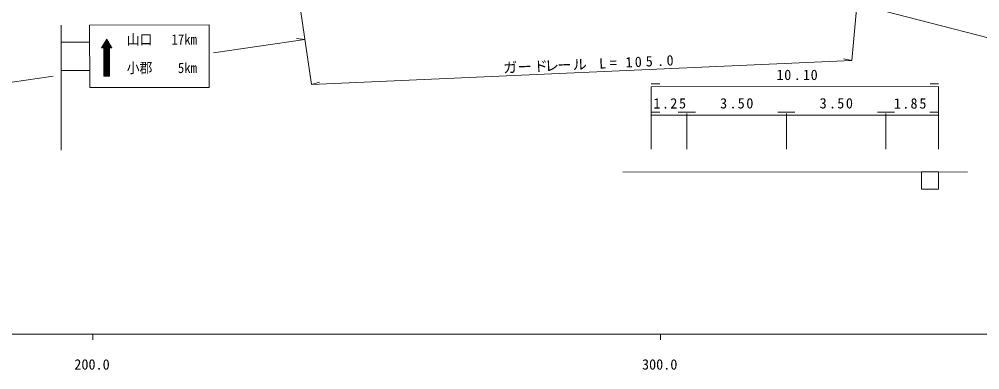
# Model space of a CAD drawing. Units: millimetres, scale not verified. Extents: x 40000 to 680000, y 20000 to 380000.
# Drawn here: x 255019 to 424234, y 198715 to 260480 of the extents above; entities that cross this region are included whole.
import ezdxf
from ezdxf.enums import TextEntityAlignment as Align

# ---------------------------------------------------------------- set-up
doc = ezdxf.new("R2010")
doc.units = ezdxf.units.MM
doc.header["$LTSCALE"] = 1000
for name, color, linetype, lineweight in [('M-BGD', 7, 'Continuous', 13), ('M-STR-HTXT', 7, 'Continuous', 13), ('M-STR-STRC', 7, 'Continuous', 13), ('M-TTL-BAND', 7, 'Continuous', 13)]:
    doc.layers.add(name, color=color, linetype=linetype, lineweight=lineweight)
doc.styles.add('ＭＳ ゴシック', font='')
doc.styles.get('ＭＳ ゴシック').set_extended_font_data('MS Gothic')

msp = doc.modelspace()

# ---------------------------------------------------------------- linework, layer by layer
at = {"layer": 'M-BGD'}
for p, q in [((361349, 233552), (422067, 233571)), ((416975, 233569), (413968, 233568)), ((413968, 233568), (413969, 230562)), ((416975, 233569), (416976, 230563)), ((413969, 230562), (416976, 230563))]:
    msp.add_line(p, q, dxfattribs=at)
at = {"layer": 'M-STR-HTXT'}
for p, q in [((405530, 295456), (401714, 253199)), ((300332, 291404), (306500, 248950)), ((398744, 264183), (540598, 227564)), ((305355, 256887), (289241, 254545)), ((303861, 257067), (305355, 256887)), ((306500, 248950), (401714, 253199)), ((400241, 253519), (401714, 253199)), ((261011, 250443), (253800, 249394)), ((306500, 248950), (307933, 249401)), ((366355, 249089), (367859, 249089)), ((416970, 249105), (415467, 249104)), ((366356, 248588), (416970, 248603)), ((366359, 237563), (366356, 248588)), ((416974, 237578), (416970, 248603)), ((366357, 244077), (367860, 244078)), ((372621, 244079), (371118, 244079)), ((372621, 244079), (374125, 244080)), ((372623, 237565), (372621, 243869)), ((390161, 244085), (388658, 244084)), ((390161, 244085), (391664, 244085)), ((390163, 237570), (390161, 243884)), ((407701, 244090), (406197, 244090)), ((407691, 244090), (409194, 244091)), ((407703, 237576), (407701, 243880)), ((416962, 244093), (415458, 244093)), ((366357, 243576), (372621, 243578)), ((372621, 243578), (390161, 243584)), ((390161, 243584), (407701, 243589)), ((407701, 243589), (416962, 243592))]:
    msp.add_line(p, q, dxfattribs=at)
at = {"layer": 'M-STR-STRC'}
for p, q in [((262416, 259457), (262423, 237407)), ((267428, 259459), (288475, 259465)), ((267428, 259459), (267431, 248434)), ((288475, 259465), (288479, 248440)), ((262417, 256450), (267429, 256452)), ((270435, 256954), (269524, 255450)), ((269572, 255450), (270676, 256554)), ((269765, 255450), (269615, 255600)), ((269666, 255686), (270623, 256642)), ((269906, 255450), (269668, 255688)), ((269714, 255450), (270729, 256465)), ((270937, 254561), (269721, 255776)), ((270937, 254702), (269775, 255864)), ((270937, 254844), (269828, 255953)), ((269855, 255450), (270782, 256377)), ((270937, 254985), (269881, 256041)), ((269884, 256045), (270570, 256730)), ((269935, 255388), (270835, 256289)), ((269935, 255247), (270888, 256200)), ((270937, 255127), (269935, 256129)), ((269935, 255106), (270941, 256112)), ((269935, 254964), (270994, 256023)), ((269935, 254823), (271047, 255935)), ((269935, 254681), (271100, 255847)), ((269935, 254540), (271153, 255758)), ((270937, 255268), (269988, 256217)), ((270937, 255409), (270042, 256305)), ((271037, 255451), (270095, 256393)), ((270102, 256404), (270516, 256819)), ((271178, 255451), (270148, 256481)), ((271320, 255451), (270202, 256569)), ((271152, 255760), (270255, 256657)), ((270940, 256114), (270308, 256745)), ((270320, 256763), (270463, 256907)), ((270727, 256467), (270362, 256833)), ((270515, 256821), (270415, 256921)), ((270435, 256954), (271338, 255451)), ((270987, 255451), (271206, 255670)), ((271128, 255451), (271259, 255582)), ((269734, 255450), (269524, 255450)), ((269623, 255450), (269561, 255512)), ((269935, 255450), (269734, 255450)), ((269935, 255450), (269935, 253446)), ((270937, 254419), (269935, 255422)), ((269935, 254399), (270937, 255401)), ((270937, 254278), (269935, 255280)), ((269935, 254257), (270937, 255259)), ((270937, 254136), (269935, 255139)), ((269935, 254116), (270937, 255118)), ((270937, 253995), (269935, 254997)), ((269935, 253975), (270937, 254976)), ((270937, 253853), (269935, 254856)), ((269935, 253833), (270937, 254835)), ((270937, 253712), (269935, 254714)), ((269935, 253692), (270937, 254694)), ((270937, 253570), (269935, 254573)), ((269935, 253550), (270937, 254552)), ((270937, 253429), (269935, 254432)), ((269935, 253409), (270937, 254411)), ((270938, 253287), (269935, 254290)), ((269935, 253268), (270937, 254270)), ((270938, 253146), (269935, 254149)), ((269935, 253126), (270937, 254128)), ((270938, 253005), (269935, 254007)), ((269935, 252985), (270937, 253987)), ((270938, 252863), (269935, 253866)), ((269935, 252843), (270937, 253845)), ((270937, 253446), (270937, 255451)), ((270937, 255451), (271127, 255451)), ((271127, 255451), (271338, 255451)), ((271270, 255451), (271312, 255493)), ((270938, 252722), (269935, 253724)), ((269935, 252702), (270937, 253704)), ((270938, 252580), (269935, 253583)), ((269935, 252561), (270937, 253563)), ((269936, 250439), (269935, 253446)), ((270938, 252439), (269935, 253441)), ((270938, 252297), (269935, 253300)), ((270938, 252156), (269935, 253158)), ((270938, 252014), (269935, 253017)), ((270938, 251873), (269935, 252875)), ((270938, 251731), (269935, 252734)), ((270938, 251590), (269935, 252592)), ((269936, 252419), (270937, 253421)), ((269936, 252278), (270938, 253280)), ((269936, 252137), (270938, 253139)), ((269936, 251995), (270938, 252997)), ((269936, 251854), (270938, 252856)), ((269936, 251712), (270938, 252714)), ((269936, 251571), (270938, 252573)), ((270938, 251448), (269936, 252451)), ((269936, 251430), (270938, 252432)), ((270938, 251307), (269936, 252310)), ((269936, 251288), (270938, 252290)), ((270938, 251165), (269936, 252168)), ((269936, 251147), (270938, 252149)), ((270937, 253446), (270938, 250439)), ((262419, 251439), (267430, 251441)), ((270938, 251024), (269936, 252027)), ((269936, 251006), (270938, 252008)), ((270938, 250883), (269936, 251885)), ((269936, 250864), (270938, 251866)), ((270938, 250741), (269936, 251744)), ((269936, 250723), (270938, 251725)), ((270938, 250600), (269936, 251602)), ((269936, 250581), (270938, 251583)), ((270938, 250458), (269936, 251461)), ((269936, 250440), (270938, 251442)), ((270816, 250439), (269936, 251319)), ((270674, 250439), (269936, 251178)), ((270533, 250439), (269936, 251036)), ((270392, 250439), (269936, 250895)), ((270250, 250439), (269936, 250753)), ((270109, 250439), (269936, 250612)), ((269968, 250439), (269936, 250470)), ((270938, 250439), (269936, 250439)), ((270077, 250439), (270938, 251301)), ((270218, 250439), (270938, 251159)), ((270360, 250439), (270938, 251018)), ((270501, 250439), (270938, 250877)), ((270642, 250439), (270938, 250735)), ((270784, 250439), (270938, 250594)), ((270925, 250439), (270938, 250452)), ((267431, 248434), (288479, 248440))]:
    msp.add_line(p, q, dxfattribs=at)
at = {"layer": 'M-TTL-BAND'}
for p, q in [((40000, 205000), (579000, 205000)), ((268000, 205000), (268000, 204000)), ((368000, 205000), (368000, 204000))]:
    msp.add_line(p, q, dxfattribs=at)

# ---------------------------------------------------------------- texts
at = {"layer": 'M-STR-HTXT', "style": 'ＭＳ ゴシック'}
for s, rotation, p in [('0', 2.553, (363518, 251493)), ('5', 2.553, (365443, 251584)), ('0', 2.553, (369111, 251746)), ('ガ', 2.553, (340336, 250464)), ('ー', 2.553, (342872, 250575)), ('ド', 2.553, (345728, 250706)), ('レ', 2.553, (347652, 250787)), ('ー', 2.553, (349867, 250888)), ('ル', 2.553, (352584, 251009)), ('L', 2.553, (357234, 251211)), ('=', 2.553, (359108, 251302)), ('1', 2.553, (361875, 251423)), ('.', 2.553, (367417, 251665)), ('1', 0.018, (388416, 249214)), ('0', 0.018, (389779, 249215)), ('1', 0.018, (393076, 249216)), ('0', 0.018, (394439, 249216)), ('.', 0.018, (391463, 249215)), ('1', 0.008, (366738, 244196)), ('2', 0.008, (369715, 244197)), ('5', 0.008, (371248, 244198)), ('3', 0.02, (378485, 244200)), ('5', 0.02, (381582, 244201)), ('0', 0.02, (383105, 244201)), ('3', 0.017, (396025, 244205)), ('5', 0.017, (399122, 244206)), ('0', 0.017, (400645, 244207)), ('1', 0.055, (409084, 244179)), ('8', 0.055, (412021, 244180)), ('5', 0.055, (413584, 244181)), ('.', 0.008, (368232, 244197)), ('.', 0.02, (380129, 244200)), ('.', 0.017, (397668, 244206)), ('.', 0.055, (410578, 244180))]:
    msp.add_text(s, height=1833, rotation=rotation, dxfattribs=at).set_placement(p, align=Align.BOTTOM_LEFT)
at = {"layer": 'M-STR-STRC', "style": 'ＭＳ ゴシック', "width": 0.9}
for s, p in [('山口 \u300017km', (273968, 255452)), ('小郡\u3000\u30005km', (273969, 250441))]:
    msp.add_text(s, height=1833, rotation=0.018, dxfattribs=at).set_placement(p, align=Align.BOTTOM_LEFT)
at = {"layer": 'M-TTL-BAND', "style": 'ＭＳ ゴシック'}
for s, p in [('200.0', (267844, 198195)), ('300.0', (367844, 198195))]:
    msp.add_text(s, height=1833, dxfattribs=at).set_placement(p, align=Align.BOTTOM_CENTER)

doc.saveas('drawing.dxf')
